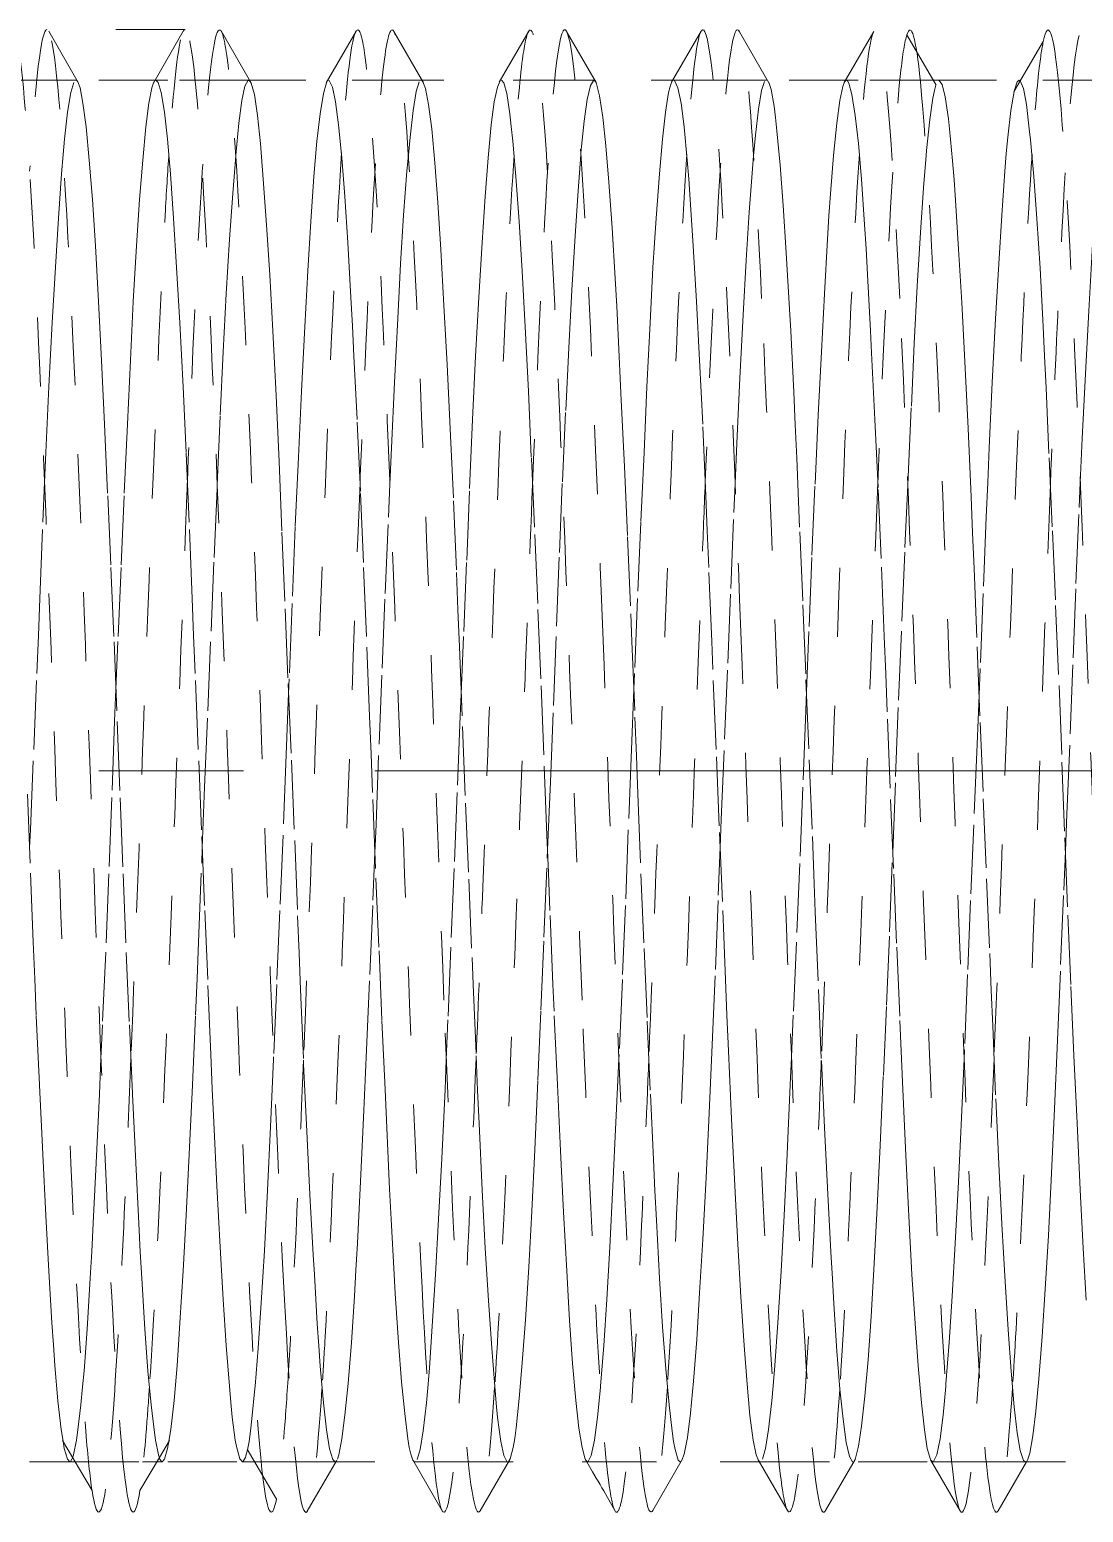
# Model space of a CAD drawing. Header units: millimetres. Extents: x -742 to 742, y -525 to 525.
# Drawn here: x -461.25 to -445.99, y -155.07 to -133.6 of the extents above; entities that cross this region are included whole.
import ezdxf

# ---------------------------------------------------------------- set-up
doc = ezdxf.new("R2010")
doc.units = ezdxf.units.MM
doc.linetypes.add('点画线', pattern=[18, 12, -2, 2, -2])
doc.linetypes.add('虚线', pattern=[2, 1, -1])
doc.layers.get('0').update_dxf_attribs({"lineweight": 35})
for name, color, linetype, lineweight in [('中心线层', 1, '点画线', 18), ('粗实线层', 7, 'Continuous', 35), ('虚线层', 6, '虚线', 18)]:
    doc.layers.add(name, color=color, linetype=linetype, lineweight=lineweight)

# ---------------------------------------------------------------- blocks, each defined once
blk = doc.blocks.new('*X8')
at = {"layer": '虚线层', "color": 7}
for p, q in [((-863.875, -34.268), (-865.875, -34.268)), ((-836.125, -35), (-882.125, -35)), ((-865.453, -35), (-866.795, -35)), ((-862.955, -35), (-864.298, -35)), ((-860.456, -35), (-861.795, -35)), ((-857.953, -35), (-859.294, -35)), ((-855.454, -35), (-856.797, -35)), ((-852.956, -35), (-854.296, -35)), ((-850.454, -35), (-851.794, -35)), ((-882.125, -55), (-836.125, -55)), ((-865.545, -55), (-864.49, -55)), ((-864.49, -55), (-864.205, -55)), ((-863.045, -55), (-862.961, -55)), ((-862.961, -55), (-861.703, -55)), ((-860.547, -55), (-859.205, -55)), ((-858.045, -55), (-856.706, -55)), ((-855.544, -55), (-854.203, -55)), ((-853.047, -55), (-851.704, -55))]:
    blk.add_line(p, q, dxfattribs=at)
for points in [[(-865.422, -35.031), (-865.849, -34.292)], [(-863.901, -34.292), (-864.329, -35.031)], [(-862.926, -35.026), (-863.353, -34.287)], [(-861.403, -34.301), (-861.831, -35.04)], [(-860.422, -35.036), (-860.849, -34.297)], [(-858.897, -34.288), (-859.324, -35.027)], [(-857.922, -35.032), (-858.349, -34.294)], [(-856.401, -34.29), (-856.828, -35.029)], [(-855.418, -35.038), (-855.845, -34.299)], [(-853.9, -34.294), (-854.328, -35.033)], [(-852.995, -35.074), (-853.421, -34.344)], [(-851.445, -34.438), (-851.866, -35.159)], [(-865.642, -54.703), (-865.668, -54.531), (-865.716, -54.116), (-865.76, -53.606), (-865.781, -53.309), (-865.802, -52.991), (-865.847, -52.239), (-865.891, -51.433), (-865.936, -50.548), (-865.984, -49.545), (-866.029, -48.534), (-866.051, -48.007), (-866.072, -47.479), (-866.116, -46.337), (-866.159, -45.235)], [(-865.642, -36.075), (-865.622, -35.854), (-865.578, -35.463), (-865.53, -35.179), (-865.484, -35.031)], [(-865.452, -35), (-865.44, -35.005), (-865.425, -35.025)], [(-865.425, -35.025), (-865.395, -35.11), (-865.353, -35.334), (-865.309, -35.676), (-865.262, -36.158), (-865.216, -36.728), (-865.171, -37.399), (-865.126, -38.205), (-865.083, -39.057), (-865.041, -39.981), (-864.994, -41.019), (-864.949, -42.056), (-864.903, -43.129), (-864.856, -44.282), (-864.814, -45.388), (-864.772, -46.489), (-864.726, -47.627), (-864.681, -48.676), (-864.635, -49.68), (-864.587, -50.674), (-864.544, -51.549), (-864.523, -51.96), (-864.502, -52.344), (-864.457, -53.082), (-864.412, -53.683), (-864.367, -54.177), (-864.319, -54.576), (-864.302, -54.686)], [(-864.325, -35.025), (-864.355, -35.11), (-864.397, -35.333), (-864.441, -35.675), (-864.488, -36.157), (-864.534, -36.727), (-864.579, -37.398), (-864.625, -38.203), (-864.667, -39.055), (-864.71, -39.979), (-864.756, -41.017), (-864.802, -42.054), (-864.847, -43.127), (-864.875, -43.814)], [(-863.148, -54.686), (-863.191, -54.353), (-863.212, -54.141), (-863.233, -53.905), (-863.278, -53.316), (-863.323, -52.652), (-863.368, -51.895), (-863.416, -51.007), (-863.46, -50.088), (-863.481, -49.6), (-863.502, -49.106), (-863.547, -48.019), (-863.591, -46.948), (-863.636, -45.854), (-863.684, -44.691), (-863.729, -43.59), (-863.751, -43.04), (-863.772, -42.505), (-863.816, -41.398), (-863.859, -40.39), (-863.904, -39.438), (-863.952, -38.511), (-863.998, -37.711), (-864.041, -36.999), (-864.086, -36.357), (-864.128, -35.855), (-864.172, -35.464), (-864.22, -35.179), (-864.266, -35.031), (-864.298, -35)], [(-863.14, -36.093), (-863.14, -36.087), (-863.095, -35.621), (-863.053, -35.295), (-863.009, -35.088), (-862.962, -35.002)], [(-862.955, -35), (-862.931, -35.018)], [(-862.931, -35.018), (-862.916, -35.044), (-862.871, -35.209), (-862.826, -35.511), (-862.783, -35.918), (-862.741, -36.435), (-862.694, -37.092), (-862.649, -37.816), (-862.603, -38.628), (-862.556, -39.566), (-862.514, -40.526), (-862.472, -41.541), (-862.426, -42.653), (-862.381, -43.741), (-862.335, -44.844), (-862.287, -46.006), (-862.244, -47.098), (-862.223, -47.64), (-862.202, -48.165), (-862.157, -49.245), (-862.112, -50.219), (-862.067, -51.129), (-862.019, -52.004), (-862.002, -52.291)], [(-861.824, -35.029), (-861.828, -35.037), (-861.872, -35.194), (-861.92, -35.487), (-861.966, -35.885), (-862.01, -36.395), (-862.055, -37.045), (-862.097, -37.762), (-862.141, -38.569), (-862.188, -39.501), (-862.234, -40.457), (-862.279, -41.468), (-862.325, -42.578), (-862.367, -43.664), (-862.375, -43.876)], [(-860.848, -52.291), (-860.891, -51.49), (-860.912, -51.056), (-860.933, -50.611), (-860.978, -49.612), (-861.023, -48.604), (-861.068, -47.552), (-861.116, -46.413), (-861.16, -45.311), (-861.181, -44.753), (-861.202, -44.205), (-861.247, -43.053), (-861.291, -41.982), (-861.336, -40.948), (-861.384, -39.914), (-861.429, -38.995), (-861.451, -38.558), (-861.472, -38.148), (-861.516, -37.349), (-861.559, -36.685), (-861.604, -36.123), (-861.652, -35.648), (-861.698, -35.314), (-861.741, -35.099), (-861.786, -35.003), (-861.795, -35)], [(-860.641, -36.079), (-860.616, -35.824), (-860.571, -35.441), (-860.526, -35.165), (-860.483, -35.025)], [(-860.456, -35), (-860.441, -35.008), (-860.429, -35.025)], [(-860.429, -35.025), (-860.394, -35.122), (-860.349, -35.354), (-860.303, -35.703), (-860.256, -36.194), (-860.214, -36.771), (-860.172, -37.449), (-860.126, -38.261), (-860.081, -39.118), (-860.035, -40.046), (-859.987, -41.088), (-859.944, -42.128), (-859.923, -42.667), (-859.902, -43.204), (-859.857, -44.358), (-859.812, -45.464), (-859.767, -46.564), (-859.719, -47.699), (-859.702, -48.091)], [(-859.318, -35.018), (-859.352, -35.099), (-859.398, -35.314), (-859.441, -35.648), (-859.486, -36.123), (-859.528, -36.685), (-859.572, -37.349), (-859.62, -38.148), (-859.666, -38.994), (-859.71, -39.914), (-859.755, -40.948), (-859.797, -41.982), (-859.841, -43.053), (-859.875, -43.889)], [(-858.548, -48.091), (-858.591, -47.022), (-858.612, -46.473), (-858.633, -45.929), (-858.678, -44.767), (-858.723, -43.664), (-858.768, -42.578), (-858.816, -41.469), (-858.86, -40.457), (-858.881, -39.968), (-858.902, -39.501), (-858.947, -38.569), (-858.991, -37.763), (-859.036, -37.045), (-859.084, -36.395), (-859.129, -35.885), (-859.151, -35.67), (-859.172, -35.487), (-859.216, -35.194), (-859.259, -35.037), (-859.294, -35)], [(-858.143, -36.079), (-858.141, -36.053), (-858.094, -35.595), (-858.049, -35.278), (-858.003, -35.079), (-857.956, -35.001)], [(-857.953, -35), (-857.926, -35.025)], [(-857.926, -35.025), (-857.914, -35.052), (-857.872, -35.225), (-857.826, -35.535), (-857.781, -35.949), (-857.735, -36.474), (-857.687, -37.138), (-857.644, -37.869), (-857.623, -38.271), (-857.602, -38.687), (-857.557, -39.63), (-857.512, -40.594), (-857.467, -41.612), (-857.419, -42.727), (-857.402, -43.127)], [(-856.825, -35.024), (-856.829, -35.031), (-856.851, -35.091), (-856.872, -35.179), (-856.916, -35.464), (-856.959, -35.855), (-857.004, -36.357), (-857.052, -36.999), (-857.098, -37.711), (-857.141, -38.511), (-857.186, -39.438), (-857.228, -40.39), (-857.272, -41.398), (-857.32, -42.505), (-857.366, -43.589), (-857.375, -43.819)], [(-856.248, -43.127), (-856.291, -42.054), (-856.312, -41.526), (-856.333, -41.017), (-856.378, -39.979), (-856.423, -39.055), (-856.468, -38.204), (-856.516, -37.398), (-856.56, -36.727), (-856.581, -36.427), (-856.602, -36.158), (-856.647, -35.675), (-856.691, -35.333), (-856.736, -35.11), (-856.784, -35.005), (-856.797, -35)], [(-855.641, -36.095), (-855.614, -35.794), (-855.572, -35.419), (-855.526, -35.151), (-855.481, -35.02)], [(-855.421, -35.032), (-855.387, -35.134), (-855.344, -35.374), (-855.323, -35.54), (-855.302, -35.732), (-855.257, -36.23), (-855.212, -36.814), (-855.167, -37.498), (-855.119, -38.317), (-855.102, -38.627)], [(-854.322, -35.023), (-854.347, -35.089), (-854.391, -35.296), (-854.436, -35.622), (-854.484, -36.088), (-854.529, -36.643), (-854.551, -36.962), (-854.572, -37.301), (-854.616, -38.094), (-854.659, -38.934), (-854.704, -39.849), (-854.752, -40.879), (-854.798, -41.91), (-854.841, -42.979), (-854.875, -43.85)], [(-854.302, -35.002), (-854.322, -35.023)], [(-853.948, -38.627), (-853.991, -37.815), (-854.012, -37.438), (-854.033, -37.091), (-854.078, -36.434), (-854.123, -35.917), (-854.168, -35.511), (-854.216, -35.209), (-854.26, -35.044), (-854.281, -35.008), (-854.296, -35)], [(-853.141, -36.088), (-853.135, -36.02), (-853.087, -35.57), (-853.044, -35.26), (-853.023, -35.149), (-853.002, -35.07), (-853, -35.065)], [(-852.956, -35), (-852.912, -35.06), (-852.867, -35.241), (-852.819, -35.56), (-852.802, -35.703)], [(-851.867, -35.161), (-851.868, -35.165), (-851.916, -35.441), (-851.96, -35.824), (-851.981, -36.06), (-852.002, -36.319), (-852.047, -36.954), (-852.091, -37.659), (-852.136, -38.454), (-852.184, -39.375), (-852.229, -40.323), (-852.251, -40.823), (-852.272, -41.327), (-852.316, -42.432), (-852.359, -43.515), (-852.375, -43.902)], [(-851.866, -35.159), (-851.872, -35.168)], [(-851.794, -35), (-851.823, -35.026), (-851.867, -35.161)], [(-851.648, -35.703), (-851.691, -35.353), (-851.712, -35.221), (-851.733, -35.121), (-851.778, -35.008), (-851.794, -35)], [(-852.802, -35.703), (-852.759, -36.166), (-852.738, -36.441), (-852.717, -36.737), (-852.672, -37.447), (-852.627, -38.217), (-852.582, -39.07), (-852.534, -40.044), (-852.49, -41.033), (-852.469, -41.551), (-852.448, -42.071), (-852.403, -43.201), (-852.359, -44.298), (-852.314, -45.404), (-852.266, -46.561), (-852.221, -47.642), (-852.199, -48.176), (-852.178, -48.691), (-852.134, -49.745), (-852.091, -50.688), (-852.046, -51.561), (-851.998, -52.393), (-851.953, -53.091), (-851.909, -53.691), (-851.865, -54.206), (-851.822, -54.581), (-851.778, -54.839), (-851.73, -54.98), (-851.704, -55)], [(-850.825, -52.663), (-850.867, -51.906), (-850.91, -51.065), (-850.956, -50.101), (-851.002, -49.12), (-851.047, -48.089), (-851.094, -46.965), (-851.136, -45.87), (-851.179, -44.764), (-851.224, -43.605), (-851.27, -42.521), (-851.315, -41.466), (-851.363, -40.404), (-851.406, -39.452), (-851.427, -38.997), (-851.448, -38.567), (-851.493, -37.722), (-851.538, -37.009), (-851.583, -36.394), (-851.631, -35.861), (-851.648, -35.703)], [(-865.91, -40.822), (-865.891, -40.388), (-865.846, -39.436), (-865.798, -38.51), (-865.753, -37.709), (-865.709, -36.998), (-865.665, -36.356), (-865.642, -36.075)], [(-863.408, -40.862), (-863.365, -39.847), (-863.322, -38.933), (-863.278, -38.092), (-863.23, -37.3), (-863.184, -36.642), (-863.14, -36.093)], [(-860.909, -40.846), (-860.884, -40.321), (-860.84, -39.374), (-860.795, -38.452), (-860.753, -37.658), (-860.709, -36.953), (-860.662, -36.318), (-860.641, -36.079)], [(-858.41, -40.814), (-858.409, -40.808), (-858.362, -39.783), (-858.316, -38.873), (-858.271, -38.038), (-858.226, -37.252), (-858.183, -36.601), (-858.143, -36.079)], [(-855.909, -40.843), (-855.884, -40.255), (-855.841, -39.312), (-855.794, -38.395), (-855.749, -37.607), (-855.703, -36.909), (-855.656, -36.281), (-855.641, -36.095)], [(-853.408, -40.861), (-853.403, -40.74), (-853.356, -39.719), (-853.314, -38.814), (-853.272, -37.984), (-853.226, -37.204), (-853.181, -36.56), (-853.141, -36.088)], [(-850.91, -40.823), (-850.881, -40.188), (-850.835, -39.25), (-850.787, -38.339), (-850.744, -37.556), (-850.723, -37.196), (-850.702, -36.864), (-850.657, -36.244), (-850.641, -36.065)], [(-855.102, -38.627), (-855.059, -39.516), (-855.038, -39.991), (-855.017, -40.473), (-854.972, -41.539), (-854.927, -42.596), (-854.882, -43.682), (-854.834, -44.841), (-854.79, -45.947), (-854.769, -46.5), (-854.748, -47.04), (-854.703, -48.163), (-854.659, -49.191), (-854.614, -50.168), (-854.566, -51.127), (-854.521, -51.962), (-854.499, -52.351), (-854.478, -52.712), (-854.434, -53.399), (-854.391, -53.947), (-854.346, -54.385), (-854.298, -54.723), (-854.253, -54.922), (-854.209, -54.999), (-854.203, -55)], [(-853.075, -54.977), (-853.079, -54.969), (-853.125, -54.81), (-853.167, -54.536), (-853.21, -54.145), (-853.256, -53.614), (-853.302, -53.001), (-853.347, -52.289), (-853.394, -51.445), (-853.436, -50.562), (-853.479, -49.61), (-853.524, -48.548), (-853.57, -47.494), (-853.615, -46.41), (-853.663, -45.251), (-853.706, -44.146), (-853.727, -43.592), (-853.748, -43.051), (-853.793, -41.925), (-853.838, -40.894), (-853.883, -39.912), (-853.931, -38.947), (-853.948, -38.627)], [(-866.125, -46.115), (-866.114, -45.851), (-866.066, -44.689), (-866.021, -43.587), (-865.999, -43.038), (-865.978, -42.503), (-865.934, -41.396), (-865.91, -40.822)], [(-863.625, -46.115), (-863.591, -45.233), (-863.546, -44.128), (-863.498, -42.977), (-863.453, -41.908), (-863.409, -40.877), (-863.408, -40.862)], [(-861.125, -46.187), (-861.109, -45.776), (-861.065, -44.614), (-861.022, -43.513), (-860.978, -42.43), (-860.93, -41.326), (-860.909, -40.846)], [(-858.625, -46.139), (-858.584, -45.158), (-858.54, -44.053), (-858.495, -42.903), (-858.453, -41.837), (-858.41, -40.814)], [(-856.126, -46.106), (-856.109, -45.701), (-856.062, -44.538), (-856.016, -43.438), (-855.971, -42.357), (-855.926, -41.256), (-855.909, -40.843)], [(-853.625, -46.172), (-853.584, -45.082), (-853.541, -43.977), (-853.494, -42.83), (-853.449, -41.765), (-853.408, -40.861)], [(-851.125, -46.16), (-851.103, -45.626), (-851.056, -44.463), (-851.014, -43.364), (-850.972, -42.284), (-850.926, -41.186), (-850.91, -40.823)], [(-857.402, -43.127), (-857.359, -44.223), (-857.338, -44.78), (-857.317, -45.329), (-857.272, -46.487), (-857.227, -47.569), (-857.182, -48.621), (-857.134, -49.678), (-857.09, -50.625), (-857.069, -51.077), (-857.048, -51.504), (-857.003, -52.342), (-856.959, -53.047), (-856.914, -53.653), (-856.866, -54.176), (-856.821, -54.559), (-856.799, -54.708), (-856.778, -54.825), (-856.734, -54.975), (-856.706, -55)], [(-855.568, -54.982), (-855.602, -54.901), (-855.647, -54.686), (-855.694, -54.332), (-855.736, -53.878), (-855.779, -53.315), (-855.824, -52.614), (-855.87, -51.851), (-855.915, -51.005), (-855.963, -50.036), (-856.006, -49.052), (-856.027, -48.536), (-856.048, -48.017), (-856.093, -46.89), (-856.138, -45.794), (-856.183, -44.689), (-856.231, -43.531), (-856.248, -43.127)], [(-864.875, -43.814), (-864.894, -44.28), (-864.936, -45.386), (-864.979, -46.487), (-865.024, -47.625), (-865.07, -48.674), (-865.092, -49.163)], [(-862.375, -43.876), (-862.41, -44.767), (-862.456, -45.929), (-862.502, -47.022), (-862.547, -48.091), (-862.592, -49.136)], [(-859.875, -43.889), (-859.888, -44.205), (-859.934, -45.31), (-859.979, -46.412), (-860.025, -47.552), (-860.067, -48.604), (-860.091, -49.175)], [(-857.375, -43.819), (-857.41, -44.691), (-857.455, -45.853), (-857.497, -46.948), (-857.541, -48.02), (-857.588, -49.106), (-857.591, -49.169)], [(-854.875, -43.85), (-854.886, -44.13), (-854.928, -45.235), (-854.972, -46.338), (-855.02, -47.479), (-855.066, -48.533), (-855.093, -49.144)], [(-852.375, -43.902), (-852.404, -44.616), (-852.452, -45.778), (-852.498, -46.874), (-852.541, -47.947), (-852.586, -49.037), (-852.591, -49.168)], [(-864.108, -54.702), (-864.082, -54.531), (-864.034, -54.115), (-863.99, -53.605), (-863.969, -53.308), (-863.948, -52.99), (-863.903, -52.237), (-863.859, -51.431), (-863.814, -50.546), (-863.766, -49.543), (-863.721, -48.532), (-863.699, -48.005), (-863.678, -47.477), (-863.634, -46.335), (-863.625, -46.115)], [(-859.18, -54.982), (-859.166, -54.956), (-859.121, -54.792), (-859.099, -54.663), (-859.078, -54.508), (-859.034, -54.083), (-858.991, -53.566), (-858.946, -52.944), (-858.898, -52.185), (-858.853, -51.373), (-858.809, -50.483), (-858.765, -49.475), (-858.722, -48.461), (-858.678, -47.404), (-858.63, -46.261), (-858.625, -46.139)], [(-856.68, -54.978), (-856.646, -54.888), (-856.598, -54.647), (-856.553, -54.297), (-856.509, -53.834), (-856.465, -53.23), (-856.422, -52.553), (-856.378, -51.783), (-856.33, -50.884), (-856.284, -49.955), (-856.24, -48.966), (-856.195, -47.873), (-856.153, -46.798), (-856.126, -46.106)], [(-861.669, -54.962), (-861.648, -54.899), (-861.603, -54.667), (-861.559, -54.325), (-861.514, -53.869), (-861.466, -53.273), (-861.421, -52.602), (-861.399, -52.228), (-861.378, -51.838), (-861.334, -50.945), (-861.291, -50.02), (-861.246, -49.035), (-861.198, -47.946), (-861.153, -46.872), (-861.125, -46.187)], [(-854.177, -54.976), (-854.165, -54.949), (-854.122, -54.776), (-854.078, -54.484), (-854.03, -54.052), (-853.984, -53.527), (-853.94, -52.898), (-853.895, -52.132), (-853.853, -51.315), (-853.809, -50.42), (-853.762, -49.408), (-853.716, -48.39), (-853.671, -47.33), (-853.626, -46.186), (-853.625, -46.172)], [(-851.676, -54.978), (-851.64, -54.876), (-851.595, -54.627), (-851.553, -54.269), (-851.509, -53.798), (-851.462, -53.187), (-851.416, -52.503), (-851.371, -51.727), (-851.326, -50.823), (-851.283, -49.89), (-851.241, -48.896), (-851.194, -47.801), (-851.149, -46.724), (-851.125, -46.16)], [(-859.702, -48.091), (-859.659, -49.122), (-859.638, -49.624), (-859.617, -50.103), (-859.572, -51.067), (-859.527, -51.908), (-859.482, -52.664), (-859.434, -53.357), (-859.39, -53.913), (-859.369, -54.152), (-859.348, -54.359), (-859.303, -54.705), (-859.259, -54.912), (-859.214, -54.998), (-859.205, -55)], [(-858.075, -54.971), (-858.079, -54.963), (-858.124, -54.795), (-858.17, -54.513), (-858.215, -54.115), (-858.263, -53.576), (-858.306, -52.955), (-858.327, -52.605), (-858.348, -52.237), (-858.393, -51.387), (-858.438, -50.498), (-858.483, -49.543), (-858.531, -48.478), (-858.548, -48.091)], [(-862.592, -49.136), (-862.594, -49.174), (-862.636, -50.152), (-862.679, -51.067), (-862.724, -51.949), (-862.77, -52.7), (-862.815, -53.358), (-862.86, -53.904)], [(-855.093, -49.144), (-855.11, -49.545), (-855.155, -50.548), (-855.197, -51.433), (-855.241, -52.239), (-855.288, -52.991), (-855.334, -53.606), (-855.359, -53.903)], [(-865.092, -49.163), (-865.115, -49.678), (-865.163, -50.673), (-865.206, -51.547), (-865.227, -51.958), (-865.248, -52.342), (-865.293, -53.081), (-865.338, -53.682), (-865.358, -53.918)], [(-860.091, -49.175), (-860.11, -49.612), (-860.156, -50.611), (-860.202, -51.49), (-860.247, -52.291), (-860.294, -53.036), (-860.336, -53.644), (-860.359, -53.93)], [(-857.591, -49.169), (-857.634, -50.087), (-857.679, -51.007), (-857.725, -51.894), (-857.767, -52.652), (-857.81, -53.316), (-857.856, -53.905), (-857.858, -53.923)], [(-852.591, -49.168), (-852.628, -50.022), (-852.672, -50.946), (-852.72, -51.839), (-852.766, -52.603), (-852.81, -53.274), (-852.855, -53.87), (-852.858, -53.911)], [(-862.002, -52.291), (-861.959, -53.002), (-861.938, -53.324), (-861.917, -53.615), (-861.872, -54.146), (-861.827, -54.537), (-861.782, -54.811), (-861.734, -54.969), (-861.703, -55)], [(-860.575, -54.976), (-860.606, -54.89), (-860.627, -54.793), (-860.648, -54.667), (-860.693, -54.304), (-860.738, -53.842), (-860.783, -53.273), (-860.831, -52.565), (-860.848, -52.291)], [(-865.358, -53.918), (-865.383, -54.177), (-865.431, -54.576), (-865.448, -54.686)], [(-862.86, -53.904), (-862.863, -53.939), (-862.906, -54.379), (-862.927, -54.558), (-862.948, -54.705), (-862.971, -54.83)], [(-860.359, -53.93), (-860.379, -54.146), (-860.424, -54.554), (-860.47, -54.822), (-860.515, -54.969)], [(-857.858, -53.923), (-857.902, -54.353), (-857.947, -54.686), (-857.994, -54.909), (-858.036, -54.997)], [(-855.359, -53.903), (-855.379, -54.116), (-855.425, -54.531), (-855.467, -54.807), (-855.51, -54.963)], [(-852.858, -53.911), (-852.897, -54.326), (-852.941, -54.667), (-852.988, -54.899), (-853.034, -54.995)], [(-865.648, -54.693), (-865.222, -55.415)], [(-865.545, -55), (-865.578, -54.963), (-865.623, -54.807), (-865.642, -54.703)], [(-865.448, -54.686), (-865.491, -54.901), (-865.503, -54.942)], [(-864.302, -54.686), (-864.259, -54.902), (-864.238, -54.964), (-864.217, -54.996), (-864.205, -55)], [(-864.247, -54.938), (-864.102, -54.693)], [(-864.205, -55), (-864.172, -54.963), (-864.127, -54.807), (-864.108, -54.702)], [(-863.045, -55), (-863.083, -54.956), (-863.131, -54.78), (-863.148, -54.686)], [(-865.503, -54.942), (-865.512, -54.964), (-865.533, -54.996), (-865.545, -55)], [(-864.529, -55.415), (-864.247, -54.938)], [(-863.001, -54.941), (-863.038, -54.999), (-863.045, -55)], [(-862.992, -54.913), (-862.993, -54.919), (-863.001, -54.941)], [(-862.971, -54.83), (-862.992, -54.913)], [(-862.977, -54.82), (-862.551, -55.541)], [(-862.104, -55.716), (-861.683, -54.989)], [(-861.683, -54.989), (-861.677, -54.978)], [(-860.578, -54.971), (-860.151, -55.709)], [(-860.548, -55), (-860.563, -54.993), (-860.575, -54.976)], [(-859.6, -55.71), (-859.176, -54.975)], [(-858.081, -54.96), (-857.973, -55.146), (-857.919, -55.237), (-857.892, -55.283), (-857.865, -55.329), (-857.838, -55.376), (-857.811, -55.423), (-857.757, -55.517), (-857.65, -55.706)], [(-858.045, -55), (-858.075, -54.971)], [(-857.1, -55.706), (-856.673, -54.967)], [(-855.574, -54.972), (-855.176, -55.661)], [(-855.544, -55), (-855.556, -54.996), (-855.568, -54.982)], [(-854.599, -55.707), (-854.172, -54.968)], [(-853.078, -54.972), (-852.65, -55.711)], [(-853.047, -55), (-853.075, -54.977)], [(-852.1, -55.711), (-851.691, -55.003)], [(-851.691, -55.003), (-851.673, -54.972)], [(-855.176, -55.661), (-855.147, -55.711)]]:
    blk.add_lwpolyline(points, dxfattribs=at)
for points, knots in [([(-865.222, -55.415), (-865.252, -55.22), (-865.282, -54.936), (-865.408, -53.387), (-865.504, -51.362), (-865.696, -46.542), (-865.792, -43.805), (-865.983, -38.927), (-866.079, -36.845), (-866.249, -34.632), (-866.323, -34.182), (-866.397, -34.287)], [0, 0, 0, 0, 886.065151, 886.065151, 3684.732565, 3684.732565, 6483.399979, 6483.399979, 9282.067393, 9282.067393, 11441.881425, 11441.881425, 11441.881425, 11441.881425]), ([(-864.725, -55.395), (-864.821, -54.75), (-864.917, -53.177), (-865.108, -48.89), (-865.204, -46.228), (-865.396, -41.085), (-865.492, -38.665), (-865.675, -35.393), (-865.762, -34.452), (-865.849, -34.292)], [0, 0, 0, 0, 2399.52877, 2399.52877, 4799.057539, 4799.057539, 7198.586309, 7198.586309, 9378.779531, 9378.779531, 9378.779531, 9378.779531]), ([(-862.725, -55.395), (-862.821, -54.75), (-862.917, -53.177), (-863.108, -48.89), (-863.204, -46.228), (-863.396, -41.085), (-863.492, -38.665), (-863.683, -35.236), (-863.779, -34.268), (-863.875, -34.268), (-863.875, -34.268), (-863.875, -34.268)], [0, 0, 0, 0, 2863.573274, 2863.573274, 5727.146548, 5727.146548, 8590.719822, 8590.719822, 11454.293096, 11454.293096, 11454.723885, 11454.723885, 11454.723885, 11454.723885]), ([(-863.353, -34.287), (-863.427, -34.182), (-863.501, -34.632), (-863.592, -35.813), (-863.609, -36.056), (-863.625, -36.322)], [0, 0, 0, 0, 4312.086179, 4312.086179, 5287.152153, 5287.152153, 5287.152153, 5287.152153]), ([(-862.425, -52.824), (-862.521, -51.047), (-862.617, -48.592), (-862.808, -43.431), (-862.904, -40.79), (-863.096, -36.596), (-863.192, -35.093), (-863.31, -34.398), (-863.331, -34.318), (-863.353, -34.287)], [0, 0, 0, 0, 2906.197061, 2906.197061, 5812.394122, 5812.394122, 8718.591183, 8718.591183, 9382.896396, 9382.896396, 9382.896396, 9382.896396]), ([(-861.404, -34.301), (-861.461, -34.413), (-861.518, -34.85), (-861.586, -35.737), (-861.597, -35.889), (-861.608, -36.051)], [0, 0, 0, 0, 4433.014761, 4433.014761, 5274.630281, 5274.630281, 5274.630281, 5274.630281]), ([(-860.425, -52.824), (-860.521, -51.047), (-860.617, -48.592), (-860.808, -43.431), (-860.904, -40.79), (-861.096, -36.596), (-861.192, -35.093), (-861.326, -34.299), (-861.365, -34.225), (-861.404, -34.301)], [0, 0, 0, 0, 2750.464355, 2750.464355, 5500.928711, 5500.928711, 8251.393066, 8251.393066, 9360.791218, 9360.791218, 9360.791218, 9360.791218]), ([(-860.849, -34.297), (-860.895, -34.215), (-860.941, -34.345), (-861.083, -35.417), (-861.179, -37.06), (-861.297, -39.752), (-861.319, -40.282), (-861.341, -40.83)], [0, 0, 0, 0, 2065.153107, 2065.153107, 6348.304445, 6348.304445, 7333.875649, 7333.875649, 7333.875649, 7333.875649]), ([(-860.125, -48.318), (-860.221, -45.849), (-860.317, -43.118), (-860.508, -38.36), (-860.604, -36.394), (-860.75, -34.718), (-860.799, -34.385), (-860.849, -34.297)], [0, 0, 0, 0, 2914.527525, 2914.527525, 5829.05505, 5829.05505, 7338.321566, 7338.321566, 7338.321566, 7338.321566]), ([(-858.897, -34.288), (-858.927, -34.331), (-858.957, -34.466), (-859.028, -35), (-859.069, -35.471), (-859.109, -36.079)], [0, 0, 0, 0, 2246.948295, 2246.948295, 5258.68499, 5258.68499, 5258.68499, 5258.68499]), ([(-858.125, -48.318), (-858.221, -45.849), (-858.317, -43.118), (-858.508, -38.36), (-858.604, -36.394), (-858.766, -34.535), (-858.831, -34.196), (-858.897, -34.288)], [0, 0, 0, 0, 2727.6458, 2727.6458, 5455.2916, 5455.2916, 7321.199362, 7321.199362, 7321.199362, 7321.199362]), ([(-858.349, -34.294), (-858.366, -34.262), (-858.383, -34.26), (-858.496, -34.452), (-858.592, -35.578), (-858.739, -38.397), (-858.791, -39.576), (-858.842, -40.857)], [0, 0, 0, 0, 759.670129, 759.670129, 5018.25273, 5018.25273, 7310.532216, 7310.532216, 7310.532216, 7310.532216]), ([(-857.825, -42.99), (-857.921, -40.44), (-858.017, -38.109), (-858.191, -35.216), (-858.27, -34.439), (-858.349, -34.294)], [0, 0, 0, 0, 2885.296532, 2885.296532, 5255.897497, 5255.897497, 5255.897497, 5255.897497]), ([(-855.825, -42.99), (-855.921, -40.44), (-856.017, -38.109), (-856.208, -34.932), (-856.304, -34.127), (-856.4, -34.29), (-856.4, -34.29), (-856.401, -34.29)], [0, 0, 0, 0, 3648.407356, 3648.407356, 7296.814712, 7296.814712, 7303.147464, 7303.147464, 7303.147464, 7303.147464]), ([(-855.845, -34.299), (-855.93, -34.132), (-856.015, -34.707), (-856.108, -36.058), (-856.117, -36.183), (-856.125, -36.313)], [0, 0, 0, 0, 4778.163562, 4778.163562, 5240.432468, 5240.432468, 5240.432468, 5240.432468]), ([(-855.525, -38.16), (-855.621, -36.16), (-855.717, -34.806), (-855.824, -34.354), (-855.834, -34.321), (-855.845, -34.299)], [0, 0, 0, 0, 4708.219922, 4708.219922, 5242.881813, 5242.881813, 5242.881813, 5242.881813]), ([(-853.9, -34.294), (-853.967, -34.412), (-854.034, -34.974), (-854.103, -35.98), (-854.106, -36.023), (-854.109, -36.066)], [0, 0, 0, 0, 5011.008512, 5011.008512, 5227.977538, 5227.977538, 5227.977538, 5227.977538]), ([(-853.525, -38.16), (-853.621, -36.16), (-853.717, -34.806), (-853.842, -34.277), (-853.871, -34.242), (-853.9, -34.294)], [0, 0, 0, 0, 4006.398529, 4006.398529, 5230.575443, 5230.575443, 5230.575443, 5230.575443]), ([(-853.421, -34.343), (-853.452, -34.437), (-853.482, -34.623), (-853.608, -35.78), (-853.704, -37.558), (-853.814, -40.15), (-853.827, -40.48), (-853.841, -40.817)], [0, 0, 0, 0, 1585.585741, 1585.585741, 6565.501364, 6565.501364, 7269.267939, 7269.267939, 7269.267939, 7269.267939]), ([(-851.446, -34.438), (-851.468, -34.543), (-851.49, -34.697), (-851.545, -35.197), (-851.577, -35.594), (-851.609, -36.076)], [0, 0, 0, 0, 2137.397719, 2137.397719, 5211.592783, 5211.592783, 5211.592783, 5211.592783]), ([(-850.925, -34.353), (-851.021, -34.678), (-851.117, -35.959), (-851.256, -38.779), (-851.299, -39.781), (-851.342, -40.854)], [0, 0, 0, 0, 3591.388314, 3591.388314, 5210.398825, 5210.398825, 5210.398825, 5210.398825]), ([(-852.1, -55.711), (-852.188, -55.854), (-852.275, -55.206), (-852.458, -52.42), (-852.554, -50.18), (-852.746, -45.159), (-852.842, -42.438), (-853.033, -37.819), (-853.129, -35.978), (-853.225, -35.022)], [0, 0, 0, 0, 2147.815028, 2147.815028, 4501.995189, 4501.995189, 6856.17535, 6856.17535, 9210.355511, 9210.355511, 9210.355511, 9210.355511]), ([(-850.15, -55.708), (-850.221, -55.585), (-850.292, -54.955), (-850.458, -52.42), (-850.554, -50.18), (-850.746, -45.159), (-850.842, -42.438), (-851.033, -37.819), (-851.129, -35.978), (-851.225, -35.022)], [0, 0, 0, 0, 1818.433399, 1818.433399, 4275.121914, 4275.121914, 6731.810429, 6731.810429, 9188.498944, 9188.498944, 9188.498944, 9188.498944]), ([(-861.608, -36.051), (-861.693, -37.32), (-861.778, -39.201), (-861.958, -43.803), (-862.054, -46.54), (-862.153, -49.029), (-862.156, -49.108), (-862.16, -49.187)], [0, 0, 0, 0, 3392.466504, 3392.466504, 7218.305486, 7218.305486, 7344.246496, 7344.246496, 7344.246496, 7344.246496]), ([(-864.108, -36.061), (-864.126, -36.33), (-864.145, -36.626), (-864.258, -38.663), (-864.354, -41.082), (-864.52, -45.52), (-864.589, -47.433), (-864.659, -49.162)], [0, 0, 0, 0, 724.683466, 724.683466, 4570.255691, 4570.255691, 7360.415154, 7360.415154, 7360.415154, 7360.415154]), ([(-859.109, -36.079), (-859.165, -36.907), (-859.22, -37.987), (-859.371, -41.437), (-859.467, -44.118), (-859.595, -47.532), (-859.627, -48.366), (-859.659, -49.159)], [0, 0, 0, 0, 2209.494988, 2209.494988, 6041.823311, 6041.823311, 7320.089224, 7320.089224, 7320.089224, 7320.089224]), ([(-856.609, -36.072), (-856.635, -36.462), (-856.661, -36.91), (-856.783, -39.244), (-856.879, -41.738), (-857.036, -45.975), (-857.097, -47.637), (-857.158, -49.155)], [0, 0, 0, 0, 1043.042282, 1043.042282, 4861.412416, 4861.412416, 7296.145203, 7296.145203, 7296.145203, 7296.145203]), ([(-854.109, -36.066), (-854.202, -37.459), (-854.295, -39.591), (-854.478, -44.362), (-854.569, -46.934), (-854.66, -49.191)], [0, 0, 0, 0, 2644.752665, 2644.752665, 5226.362828, 5226.362828, 5226.362828, 5226.362828]), ([(-851.609, -36.076), (-851.673, -37.03), (-851.736, -38.321), (-851.896, -42.101), (-851.992, -44.811), (-852.111, -47.965), (-852.135, -48.575), (-852.159, -49.162)], [0, 0, 0, 0, 2521.713094, 2521.713094, 6318.633616, 6318.633616, 7255.920979, 7255.920979, 7255.920979, 7255.920979]), ([(-854.599, -55.707), (-854.62, -55.745), (-854.641, -55.739), (-854.758, -55.441), (-854.854, -54.237), (-855.046, -50.458), (-855.142, -47.929), (-855.333, -42.748), (-855.429, -40.16), (-855.525, -38.16)], [0, 0, 0, 0, 630.623602, 630.623602, 3488.381122, 3488.381122, 6346.138643, 6346.138643, 9203.896163, 9203.896163, 9203.896163, 9203.896163]), ([(-852.65, -55.711), (-852.654, -55.704), (-852.658, -55.695), (-852.758, -55.441), (-852.854, -54.237), (-853.046, -50.458), (-853.142, -47.929), (-853.333, -42.748), (-853.429, -40.16), (-853.525, -38.16)], [0, 0, 0, 0, 130.170321, 130.170321, 3147.306372, 3147.306372, 6164.442423, 6164.442423, 9181.578474, 9181.578474, 9181.578474, 9181.578474]), ([(-863.841, -40.812), (-863.848, -40.993), (-863.855, -41.178), (-863.958, -43.803), (-864.054, -46.54), (-864.231, -50.977), (-864.311, -52.731), (-864.392, -53.938)], [0, 0, 0, 0, 292.479092, 292.479092, 4121.551484, 4121.551484, 7341.773695, 7341.773695, 7341.773695, 7341.773695]), ([(-861.341, -40.83), (-861.415, -42.665), (-861.489, -44.707), (-861.658, -49.238), (-861.754, -51.616), (-861.864, -53.51), (-861.878, -53.735), (-861.892, -53.944)], [0, 0, 0, 0, 2943.262048, 2943.262048, 6766.197736, 6766.197736, 7324.839267, 7324.839267, 7324.839267, 7324.839267]), ([(-858.842, -40.857), (-858.887, -41.956), (-858.931, -43.131), (-859.071, -46.913), (-859.167, -49.529), (-859.305, -52.493), (-859.348, -53.285), (-859.391, -53.924)], [0, 0, 0, 0, 1766.190077, 1766.190077, 5591.371594, 5591.371594, 7301.054272, 7301.054272, 7301.054272, 7301.054272]), ([(-856.341, -40.821), (-856.357, -41.207), (-856.372, -41.602), (-856.483, -44.494), (-856.579, -47.223), (-856.747, -51.325), (-856.819, -52.833), (-856.89, -53.913)], [0, 0, 0, 0, 617.158354, 617.158354, 4426.349696, 4426.349696, 7277.468115, 7277.468115, 7277.468115, 7277.468115]), ([(-853.841, -40.817), (-853.923, -42.863), (-854.005, -45.168), (-854.183, -49.87), (-854.279, -52.159), (-854.381, -53.775), (-854.387, -53.865), (-854.393, -53.952)], [0, 0, 0, 0, 3247.768569, 3247.768569, 7030.053342, 7030.053342, 7260.619042, 7260.619042, 7260.619042, 7260.619042]), ([(-851.342, -40.854), (-851.395, -42.162), (-851.447, -43.576), (-851.596, -47.592), (-851.692, -50.153), (-851.822, -52.799), (-851.857, -53.415), (-851.891, -53.93)], [0, 0, 0, 0, 2080.497157, 2080.497157, 5868.753728, 5868.753728, 7236.814989, 7236.814989, 7236.814989, 7236.814989]), ([(-857.1, -55.706), (-857.15, -55.789), (-857.2, -55.624), (-857.346, -54.406), (-857.442, -52.695), (-857.633, -48.233), (-857.729, -45.54), (-857.825, -42.99)], [0, 0, 0, 0, 1495.229216, 1495.229216, 4367.469789, 4367.469789, 7239.710363, 7239.710363, 7239.710363, 7239.710363]), ([(-855.147, -55.711), (-855.181, -55.662), (-855.216, -55.494), (-855.346, -54.406), (-855.442, -52.695), (-855.633, -48.233), (-855.729, -45.54), (-855.825, -42.99)], [0, 0, 0, 0, 1097.173327, 1097.173327, 4159.843426, 4159.843426, 7222.513525, 7222.513525, 7222.513525, 7222.513525]), ([(-859.6, -55.71), (-859.679, -55.837), (-859.759, -55.327), (-859.933, -52.919), (-860.029, -50.786), (-860.125, -48.318)], [0, 0, 0, 0, 2355.583684, 2355.583684, 5210.572389, 5210.572389, 5210.572389, 5210.572389]), ([(-857.649, -55.709), (-857.712, -55.605), (-857.775, -55.105), (-857.933, -52.919), (-858.029, -50.786), (-858.125, -48.318)], [0, 0, 0, 0, 2060.556996, 2060.556996, 5198.368317, 5198.368317, 5198.368317, 5198.368317]), ([(-864.659, -49.162), (-864.685, -49.816), (-864.711, -50.443), (-864.783, -52.058), (-864.829, -52.953), (-864.875, -53.679)], [0, 0, 0, 0, 1914.079184, 1914.079184, 5252.073114, 5252.073114, 5252.073114, 5252.073114]), ([(-859.659, -49.159), (-859.722, -50.744), (-859.786, -52.168), (-859.946, -54.921), (-860.042, -55.808), (-860.142, -55.723), (-860.147, -55.717), (-860.151, -55.709)], [0, 0, 0, 0, 2828.860704, 2828.860704, 7073.519313, 7073.519313, 7273.436963, 7273.436963, 7273.436963, 7273.436963]), ([(-857.158, -49.155), (-857.193, -50.018), (-857.228, -50.835), (-857.358, -53.626), (-857.454, -55.056), (-857.583, -55.709), (-857.616, -55.763), (-857.649, -55.709)], [0, 0, 0, 0, 1540.418657, 1540.418657, 5791.452072, 5791.452072, 7250.891045, 7250.891045, 7250.891045, 7250.891045]), ([(-854.66, -49.191), (-854.665, -49.318), (-854.67, -49.444), (-854.771, -51.915), (-854.867, -53.82), (-855.024, -55.51), (-855.086, -55.8), (-855.147, -55.711)], [0, 0, 0, 0, 226.967906, 226.967906, 4491.265862, 4491.265862, 7227.91839, 7227.91839, 7227.91839, 7227.91839]), ([(-852.159, -49.162), (-852.231, -50.954), (-852.303, -52.535), (-852.467, -55.14), (-852.559, -55.865), (-852.65, -55.711)], [0, 0, 0, 0, 2279.592567, 2279.592567, 5175.769892, 5175.769892, 5175.769892, 5175.769892]), ([(-862.104, -55.716), (-862.115, -55.733), (-862.126, -55.737), (-862.233, -55.646), (-862.329, -54.601), (-862.425, -52.824)], [0, 0, 0, 0, 547.971383, 547.971383, 5217.856998, 5217.856998, 5217.856998, 5217.856998]), ([(-862.375, -53.674), (-862.396, -54.007), (-862.417, -54.305), (-862.475, -55.026), (-862.513, -55.354), (-862.551, -55.542)], [0, 0, 0, 0, 1862.911152, 1862.911152, 5224.511522, 5224.511522, 5224.511522, 5224.511522]), ([(-864.392, -53.938), (-864.407, -54.166), (-864.422, -54.375), (-864.468, -54.935), (-864.498, -55.22), (-864.529, -55.415)], [0, 0, 0, 0, 1750.054254, 1750.054254, 5236.12914, 5236.12914, 5236.12914, 5236.12914]), ([(-859.391, -53.924), (-859.444, -54.716), (-859.497, -55.273), (-859.567, -55.627), (-859.584, -55.683), (-859.6, -55.71)], [0, 0, 0, 0, 3954.827578, 3954.827578, 5205.706635, 5205.706635, 5205.706635, 5205.706635]), ([(-856.89, -53.913), (-856.914, -54.276), (-856.939, -54.59), (-857.009, -55.343), (-857.055, -55.63), (-857.1, -55.706)], [0, 0, 0, 0, 1785.796859, 1785.796859, 5189.745401, 5189.745401, 5189.745401, 5189.745401]), ([(-851.891, -53.93), (-851.953, -54.842), (-852.014, -55.44), (-852.084, -55.676), (-852.092, -55.697), (-852.1, -55.711)], [0, 0, 0, 0, 4536.58774, 4536.58774, 5159.052705, 5159.052705, 5159.052705, 5159.052705])]:
    blk.add_open_spline(points, degree=3, knots=knots, dxfattribs=at)
for points in [[(-865.875, -34.268), (-865.958, -34.268), (-866.042, -34.999), (-866.125, -36.316)], [(-863.875, -34.268), (-863.884, -34.268), (-863.893, -34.276), (-863.901, -34.292)], [(-856.401, -34.29), (-856.47, -34.41), (-856.54, -35.037), (-856.609, -36.072)], [(-853.225, -35.022), (-853.291, -34.371), (-853.356, -34.144), (-853.421, -34.343)], [(-851.225, -35.022), (-851.299, -34.289), (-851.372, -34.094), (-851.446, -34.438)], [(-863.94, -34.415), (-863.996, -34.666), (-864.052, -35.229), (-864.108, -36.061)], [(-863.625, -36.322), (-863.697, -37.464), (-863.769, -39.027), (-863.841, -40.812)], [(-856.125, -36.313), (-856.197, -37.458), (-856.269, -39.032), (-856.341, -40.821)], [(-862.16, -49.187), (-862.231, -50.972), (-862.303, -52.532), (-862.375, -53.674)], [(-860.151, -55.709), (-860.242, -55.546), (-860.334, -54.518), (-860.425, -52.824)], [(-864.875, -53.679), (-864.925, -54.469), (-864.975, -55.058), (-865.025, -55.395)], [(-861.892, -53.944), (-861.963, -54.993), (-862.033, -55.61), (-862.104, -55.716)], [(-854.393, -53.952), (-854.461, -54.976), (-854.53, -55.581), (-854.599, -55.707)], [(-865.025, -55.395), (-865.091, -55.836), (-865.156, -55.835), (-865.222, -55.415)], [(-864.529, -55.415), (-864.594, -55.835), (-864.66, -55.836), (-864.725, -55.395)], [(-862.551, -55.542), (-862.609, -55.83), (-862.667, -55.786), (-862.725, -55.395)]]:
    blk.add_open_spline(points, degree=3, dxfattribs=at)
blk = doc.blocks.new('*X7')
at = {"layer": '中心线层'}
for p, q in [((-831.026, -45), (-887.225, -45)), ((-831.125, -45), (-887.125, -45))]:
    blk.add_line(p, q, dxfattribs=at)
at = {"color": 0, "linetype": 'ByBlock'}
blk.add_blockref('*X8', (0, 0), dxfattribs=at)

msp = doc.modelspace()

# ---------------------------------------------------------------- block references
at = {"layer": '粗实线层'}
msp.add_blockref('*X7', (404.88, -99.336), dxfattribs=at)

doc.saveas('drawing.dxf')
